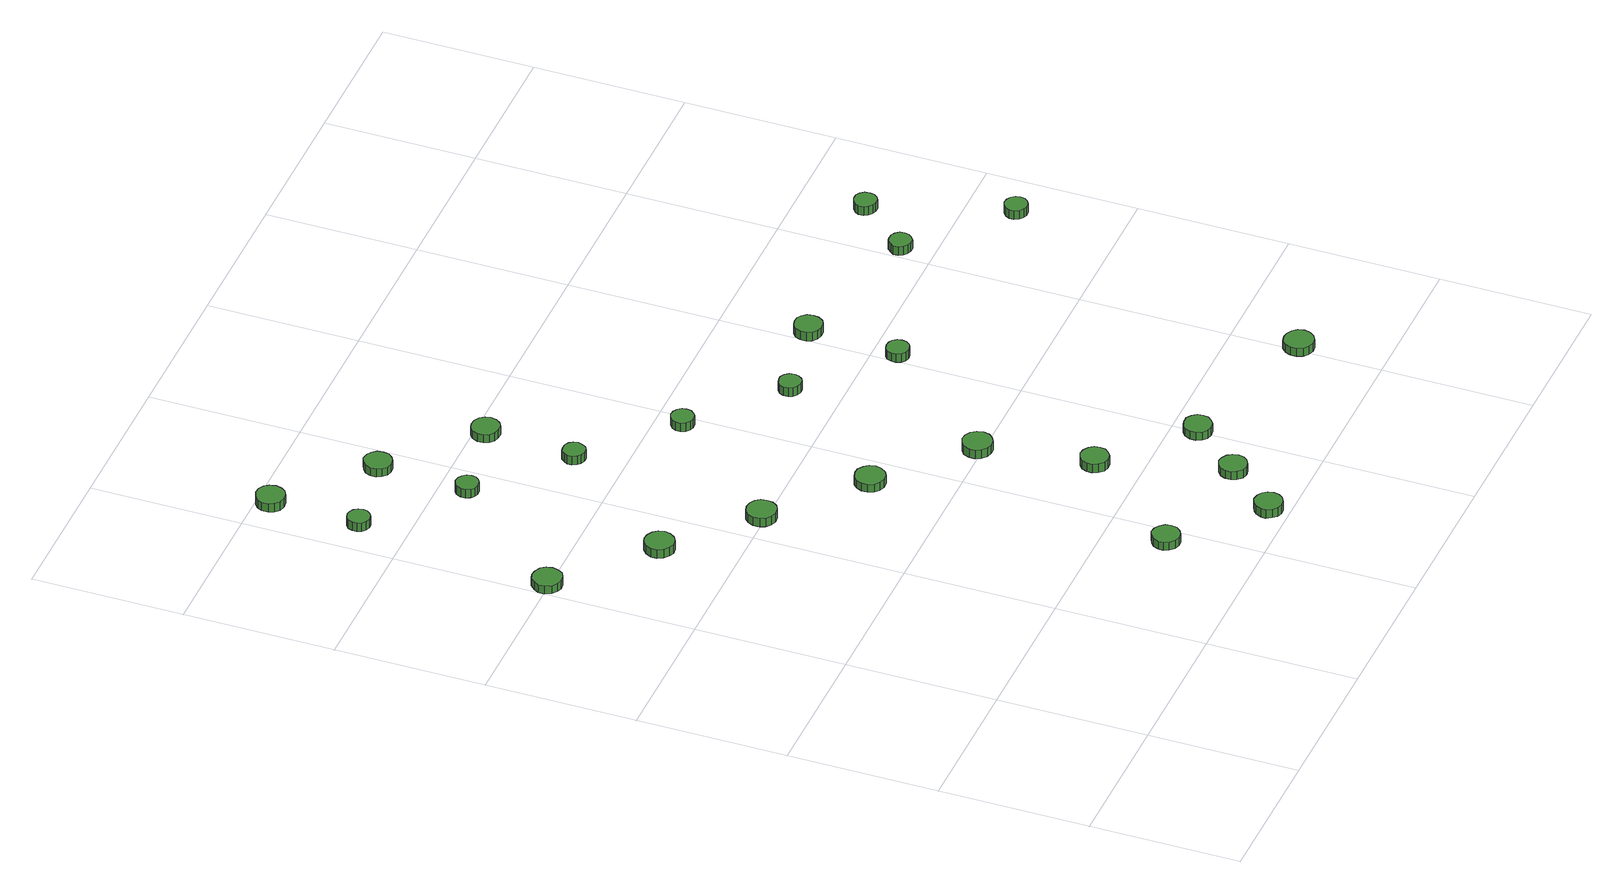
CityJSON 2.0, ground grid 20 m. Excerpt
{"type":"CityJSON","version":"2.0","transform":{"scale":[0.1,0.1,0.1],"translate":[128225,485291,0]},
"CityObjects":{
"tree1":{"type":"SolitaryVegetationObject","attributes":{"function":"something"},"geometry":[{"type":"MultiSurface","lod":"1","boundaries":[[[0,1,2,3,4,5,6,7,8,9,10,11,12,13,14]],[[15,16,17,18,19,20,21,22,23,24,25,26,27,28,29]],[[0,29,28,1]],[[1,28,27,2]],[[2,27,26,3]],[[3,26,25,4]],[[4,25,24,5]],[[5,24,23,6]],[[6,23,22,7]],[[7,22,21,8]],[[8,21,20,9]],[[9,20,19,10]],[[10,19,18,11]],[[11,18,17,12]],[[12,17,16,13]],[[13,16,15,14]],[[14,15,29,0]]]}]},
"tree2":{"type":"SolitaryVegetationObject","attributes":{"function":"something"},"geometry":[{"type":"MultiSurface","lod":"1","boundaries":[[[30,31,32,33,34,35,36,37,38,39,40,41,42,43,44]],[[45,46,47,48,49,50,51,52,53,54,55,56,57,58,59]],[[30,59,58,31]],[[31,58,57,32]],[[32,57,56,33]],[[33,56,55,34]],[[34,55,54,35]],[[35,54,53,36]],[[36,53,52,37]],[[37,52,51,38]],[[38,51,50,39]],[[39,50,49,40]],[[40,49,48,41]],[[41,48,47,42]],[[42,47,46,43]],[[43,46,45,44]],[[44,45,59,30]]]}]},
"tree3":{"type":"SolitaryVegetationObject","attributes":{"function":"something"},"geometry":[{"type":"MultiSurface","lod":"1","boundaries":[[[60,61,62,63,64,65,66,67,68,69,70,71,72,73,74]],[[75,76,77,78,79,80,81,82,83,84,85,86,87,88,89]],[[60,89,88,61]],[[61,88,87,62]],[[62,87,86,63]],[[63,86,85,64]],[[64,85,84,65]],[[65,84,83,66]],[[66,83,82,67]],[[67,82,81,68]],[[68,81,80,69]],[[69,80,79,70]],[[70,79,78,71]],[[71,78,77,72]],[[72,77,76,73]],[[73,76,75,74]],[[74,75,89,60]]]}]},
"tree4":{"type":"SolitaryVegetationObject","attributes":{"function":"something"},"geometry":[{"type":"MultiSurface","lod":"1","boundaries":[[[90,91,92,93,94,95,96,97,98,99,100,101,102,103,104]],[[105,106,107,108,109,110,111,112,113,114,115,116,117,118,119]],[[90,119,118,91]],[[91,118,117,92]],[[92,117,116,93]],[[93,116,115,94]],[[94,115,114,95]],[[95,114,113,96]],[[96,113,112,97]],[[97,112,111,98]],[[98,111,110,99]],[[99,110,109,100]],[[100,109,108,101]],[[101,108,107,102]],[[102,107,106,103]],[[103,106,105,104]],[[104,105,119,90]]]}]},
"tree5":{"type":"SolitaryVegetationObject","attributes":{"function":"something"},"geometry":[{"type":"MultiSurface","lod":"1","boundaries":[[[120,121,122,123,124,125,126,127,128,129,130,131,132,133,134]],[[135,136,137,138,139,140,141,142,143,144,145,146,147,148,149]],[[120,149,148,121]],[[121,148,147,122]],[[122,147,146,123]],[[123,146,145,124]],[[124,145,144,125]],[[125,144,143,126]],[[126,143,142,127]],[[127,142,141,128]],[[128,141,140,129]],[[129,140,139,130]],[[130,139,138,131]],[[131,138,137,132]],[[132,137,136,133]],[[133,136,135,134]],[[134,135,149,120]]]}]},
"tree6":{"type":"SolitaryVegetationObject","attributes":{"function":"something"},"geometry":[{"type":"MultiSurface","lod":"1","boundaries":[[[150,151,152,153,154,155,156,157,158,159,160,161,162,163,164]],[[165,166,167,168,169,170,171,172,173,174,175,176,177,178,179]],[[150,179,178,151]],[[151,178,177,152]],[[152,177,176,153]],[[153,176,175,154]],[[154,175,174,155]],[[155,174,173,156]],[[156,173,172,157]],[[157,172,171,158]],[[158,171,170,159]],[[159,170,169,160]],[[160,169,168,161]],[[161,168,167,162]],[[162,167,166,163]],[[163,166,165,164]],[[164,165,179,150]]]}]},
"tree7":{"type":"SolitaryVegetationObject","attributes":{"function":"something"},"geometry":[{"type":"MultiSurface","lod":"1","boundaries":[[[180,181,182,183,184,185,186,187,188,189,190,191,192,193,194]],[[195,196,197,198,199,200,201,202,203,204,205,206,207,208,209]],[[180,209,208,181]],[[181,208,207,182]],[[182,207,206,183]],[[183,206,205,184]],[[184,205,204,185]],[[185,204,203,186]],[[186,203,202,187]],[[187,202,201,188]],[[188,201,200,189]],[[189,200,199,190]],[[190,199,198,191]],[[191,198,197,192]],[[192,197,196,193]],[[193,196,195,194]],[[194,195,209,180]]]}]},
"tree8":{"type":"SolitaryVegetationObject","attributes":{"function":"something"},"geometry":[{"type":"MultiSurface","lod":"1","boundaries":[[[210,211,212,213,214,215,216,217,218,219,220,221,222,223,224]],[[225,226,227,228,229,230,231,232,233,234,235,236,237,238,239]],[[210,239,238,211]],[[211,238,237,212]],[[212,237,236,213]],[[213,236,235,214]],[[214,235,234,215]],[[215,234,233,216]],[[216,233,232,217]],[[217,232,231,218]],[[218,231,230,219]],[[219,230,229,220]],[[220,229,228,221]],[[221,228,227,222]],[[222,227,226,223]],[[223,226,225,224]],[[224,225,239,210]]]}]},
"tree9":{"type":"SolitaryVegetationObject","attributes":{"function":"something"},"geometry":[{"type":"MultiSurface","lod":"1","boundaries":[[[240,241,242,243,244,245,246,247,248,249,250,251,252,253,254]],[[255,256,257,258,259,260,261,262,263,264,265,266,267,268,269]],[[240,269,268,241]],[[241,268,267,242]],[[242,267,266,243]],[[243,266,265,244]],[[244,265,264,245]],[[245,264,263,246]],[[246,263,262,247]],[[247,262,261,248]],[[248,261,260,249]],[[249,260,259,250]],[[250,259,258,251]],[[251,258,257,252]],[[252,257,256,253]],[[253,256,255,254]],[[254,255,269,240]]]}]},
"tree10":{"type":"SolitaryVegetationObject","attributes":{"function":"something"},"geometry":[{"type":"MultiSurface","lod":"1","boundaries":[[[270,271,272,273,274,275,276,277,278,279,280,281,282,283,284]],[[285,286,287,288,289,290,291,292,293,294,295,296,297,298,299]],[[270,299,298,271]],[[271,298,297,272]],[[272,297,296,273]],[[273,296,295,274]],[[274,295,294,275]],[[275,294,293,276]],[[276,293,292,277]],[[277,292,291,278]],[[278,291,290,279]],[[279,290,289,280]],[[280,289,288,281]],[[281,288,287,282]],[[282,287,286,283]],[[283,286,285,284]],[[284,285,299,270]]]}]},
"tree11":{"type":"SolitaryVegetationObject","attributes":{"function":"something"},"geometry":[{"type":"MultiSurface","lod":"1","boundaries":[[[300,301,302,303,304,305,306,307,308,309,310,311,312,313,314]],[[315,316,317,318,319,320,321,322,323,324,325,326,327,328,329]],[[300,329,328,301]],[[301,328,327,302]],[[302,327,326,303]],[[303,326,325,304]],[[304,325,324,305]],[[305,324,323,306]],[[306,323,322,307]],[[307,322,321,308]],[[308,321,320,309]],[[309,320,319,310]],[[310,319,318,311]],[[311,318,317,312]],[[312,317,316,313]],[[313,316,315,314]],[[314,315,329,300]]]}]},
"tree12":{"type":"SolitaryVegetationObject","attributes":{"function":"something"},"geometry":[{"type":"MultiSurface","lod":"1","boundaries":[[[330,331,332,333,334,335,336,337,338,339,340,341,342,343,344]],[[345,346,347,348,349,350,351,352,353,354,355,356,357,358,359]],[[330,359,358,331]],[[331,358,357,332]],[[332,357,356,333]],[[333,356,355,334]],[[334,355,354,335]],[[335,354,353,336]],[[336,353,352,337]],[[337,352,351,338]],[[338,351,350,339]],[[339,350,349,340]],[[340,349,348,341]],[[341,348,347,342]],[[342,347,346,343]],[[343,346,345,344]],[[344,345,359,330]]]}]},
"tree13":{"type":"SolitaryVegetationObject","attributes":{"function":"something"},"geometry":[{"type":"MultiSurface","lod":"1","boundaries":[[[360,361,362,363,364,365,366,367,368,369,370,371,372,373,374]],[[375,376,377,378,379,380,381,382,383,384,385,386,387,388,389]],[[360,389,388,361]],[[361,388,387,362]],[[362,387,386,363]],[[363,386,385,364]],[[364,385,384,365]],[[365,384,383,366]],[[366,383,382,367]],[[367,382,381,368]],[[368,381,380,369]],[[369,380,379,370]],[[370,379,378,371]],[[371,378,377,372]],[[372,377,376,373]],[[373,376,375,374]],[[374,375,389,360]]]}]},
"tree14":{"type":"SolitaryVegetationObject","attributes":{"function":"something"},"geometry":[{"type":"MultiSurface","lod":"1","boundaries":[[[390,391,392,393,394,395,396,397,398,399,400,401,402,403,404]],[[405,406,407,408,409,410,411,412,413,414,415,416,417,418,419]],[[390,419,418,391]],[[391,418,417,392]],[[392,417,416,393]],[[393,416,415,394]],[[394,415,414,395]],[[395,414,413,396]],[[396,413,412,397]],[[397,412,411,398]],[[398,411,410,399]],[[399,410,409,400]],[[400,409,408,401]],[[401,408,407,402]],[[402,407,406,403]],[[403,406,405,404]],[[404,405,419,390]]]}]},
"tree15":{"type":"SolitaryVegetationObject","attributes":{"function":"something"},"geometry":[{"type":"MultiSurface","lod":"1","boundaries":[[[420,421,422,423,424,425,426,427,428,429,430,431,432,433,434]],[[435,436,437,438,439,440,441,442,443,444,445,446,447,448,449]],[[420,449,448,421]],[[421,448,447,422]],[[422,447,446,423]],[[423,446,445,424]],[[424,445,444,425]],[[425,444,443,426]],[[426,443,442,427]],[[427,442,441,428]],[[428,441,440,429]],[[429,440,439,430]],[[430,439,438,431]],[[431,438,437,432]],[[432,437,436,433]],[[433,436,435,434]],[[434,435,449,420]]]}]},
"tree16":{"type":"SolitaryVegetationObject","attributes":{"function":"something"},"geometry":[{"type":"MultiSurface","lod":"1","boundaries":[[[450,451,452,453,454,455,456,457,458,459,460,461,462,463,464]],[[465,466,467,468,469,470,471,472,473,474,475,476,477,478,479]],[[450,479,478,451]],[[451,478,477,452]],[[452,477,476,453]],[[453,476,475,454]],[[454,475,474,455]],[[455,474,473,456]],[[456,473,472,457]],[[457,472,471,458]],[[458,471,470,459]],[[459,470,469,460]],[[460,469,468,461]],[[461,468,467,462]],[[462,467,466,463]],[[463,466,465,464]],[[464,465,479,450]]]}]},
"tree17":{"type":"SolitaryVegetationObject","attributes":{"function":"something"},"geometry":[{"type":"MultiSurface","lod":"1","boundaries":[[[480,481,482,483,484,485,486,487,488,489,490,491,492,493,494]],[[495,496,497,498,499,500,501,502,503,504,505,506,507,508,509]],[[480,509,508,481]],[[481,508,507,482]],[[482,507,506,483]],[[483,506,505,484]],[[484,505,504,485]],[[485,504,503,486]],[[486,503,502,487]],[[487,502,501,488]],[[488,501,500,489]],[[489,500,499,490]],[[490,499,498,491]],[[491,498,497,492]],[[492,497,496,493]],[[493,496,495,494]],[[494,495,509,480]]]}]},
"tree18":{"type":"SolitaryVegetationObject","attributes":{"function":"something"},"geometry":[{"type":"MultiSurface","lod":"1","boundaries":[[[510,511,512,513,514,515,516,517,518,519,520,521,522,523,524]],[[525,526,527,528,529,530,531,532,533,534,535,536,537,538,539]],[[510,539,538,511]],[[511,538,537,512]],[[512,537,536,513]],[[513,536,535,514]],[[514,535,534,515]],[[515,534,533,516]],[[516,533,532,517]],[[517,532,531,518]],[[518,531,530,519]],[[519,530,529,520]],[[520,529,528,521]],[[521,528,527,522]],[[522,527,526,523]],[[523,526,525,524]],[[524,525,539,510]]]}]},
"tree19":{"type":"SolitaryVegetationObject","attributes":{"function":"something"},"geometry":[{"type":"MultiSurface","lod":"1","boundaries":[[[540,541,542,543,544,545,546,547,548,549,550,551,552,553,554]],[[555,556,557,558,559,560,561,562,563,564,565,566,567,568,569]],[[540,569,568,541]],[[541,568,567,542]],[[542,567,566,543]],[[543,566,565,544]],[[544,565,564,545]],[[545,564,563,546]],[[546,563,562,547]],[[547,562,561,548]],[[548,561,560,549]],[[549,560,559,550]],[[550,559,558,551]],[[551,558,557,552]],[[552,557,556,553]],[[553,556,555,554]],[[554,555,569,540]]]}]},
"tree20":{"type":"SolitaryVegetationObject","attributes":{"function":"something"},"geometry":[{"type":"MultiSurface","lod":"1","boundaries":[[[570,571,572,573,574,575,576,577,578,579,580,581,582,583,584]],[[585,586,587,588,589,590,591,592,593,594,595,596,597,598,599]],[[570,599,598,571]],[[571,598,597,572]],[[572,597,596,573]],[[573,596,595,574]],[[574,595,594,575]],[[575,594,593,576]],[[576,593,592,577]],[[577,592,591,578]],[[578,591,590,579]],[[579,590,589,580]],[[580,589,588,581]],[[581,588,587,582]],[[582,587,586,583]],[[583,586,585,584]],[[584,585,599,570]]]}]},
"tree21":{"type":"SolitaryVegetationObject","attributes":{"function":"something"},"geometry":[{"type":"MultiSurface","lod":"1","boundaries":[[[600,601,602,603,604,605,606,607,608,609,610,611,612,613,614]],[[615,616,617,618,619,620,621,622,623,624,625,626,627,628,629]],[[600,629,628,601]],[[601,628,627,602]],[[602,627,626,603]],[[603,626,625,604]],[[604,625,624,605]],[[605,624,623,606]],[[606,623,622,607]],[[607,622,621,608]],[[608,621,620,609]],[[609,620,619,610]],[[610,619,618,611]],[[611,618,617,612]],[[612,617,616,613]],[[613,616,615,614]],[[614,615,629,600]]]}]},
"tree22":{"type":"SolitaryVegetationObject","attributes":{"function":"something"},"geometry":[{"type":"MultiSurface","lod":"1","boundaries":[[[630,631,632,633,634,635,636,637,638,639,640,641,642,643,644]],[[645,646,647,648,649,650,651,652,653,654,655,656,657,658,659]],[[630,659,658,631]],[[631,658,657,632]],[[632,657,656,633]],[[633,656,655,634]],[[634,655,654,635]],[[635,654,653,636]],[[636,653,652,637]],[[637,652,651,638]],[[638,651,650,639]],[[639,650,649,640]],[[640,649,648,641]],[[641,648,647,642]],[[642,647,646,643]],[[643,646,645,644]],[[644,645,659,630]]]}]},
"tree23":{"type":"SolitaryVegetationObject","attributes":{"function":"something"},"geometry":[{"type":"MultiSurface","lod":"1","boundaries":[[[660,661,662,663,664,665,666,667,668,669,670,671,672,673,674]],[[675,676,677,678,679,680,681,682,683,684,685,686,687,688,689]],[[660,689,688,661]],[[661,688,687,662]],[[662,687,686,663]],[[663,686,685,664]],[[664,685,684,665]],[[665,684,683,666]],[[666,683,682,667]],[[667,682,681,668]],[[668,681,680,669]],[[669,680,679,670]],[[670,679,678,671]],[[671,678,677,672]],[[672,677,676,673]],[[673,676,675,674]],[[674,675,689,660]]]}]},
"tree24":{"type":"SolitaryVegetationObject","attributes":{"function":"something"},"geometry":[{"type":"MultiSurface","lod":"1","boundaries":[[[690,691,692,693,694,695,696,697,698,699,700,701,702,703,704]],[[705,706,707,708,709,710,711,712,713,714,715,716,717,718,719]],[[690,719,718,691]],[[691,718,717,692]],[[692,717,716,693]],[[693,716,715,694]],[[694,715,714,695]],[[695,714,713,696]],[[696,713,712,697]],[[697,712,711,698]],[[698,711,710,699]],[[699,710,709,700]],[[700,709,708,701]],[[701,708,707,702]],[[702,707,706,703]],[[703,706,705,704]],[[704,705,719,690]]]}]}
},
"vertices":[
[39,803,22],[37,811,22],[33,817,22],[25,821,22],[17,822,22],[10,820,22],[4,814,22],[0,807,22],[0,799,22],[4,791,22],[10,786,22],[17,783,22],[25,784,22],[33,788,22],[37,795,22],[37,795,10],[33,788,10],[25,784,10],[17,783,10],[10,786,10],[4,791,10],[0,799,10],[0,807,10],[4,814,10],[10,820,10],[17,822,10],[25,821,10],[33,817,10],[37,811,10],[39,803,10],
[157,700,23],[155,708,23],[150,714,23],[143,718,23],[135,719,23],[128,717,23],[122,711,23],[118,704,23],[118,696,23],[122,688,23],[128,683,23],[135,680,23],[143,681,23],[150,685,23],[155,692,23],[155,692,10],[150,685,10],[143,681,10],[135,680,10],[128,683,10],[122,688,10],[118,696,10],[118,704,10],[122,711,10],[128,717,10],[135,719,10],[143,718,10],[150,714,10],[155,708,10],[157,700,10],
[62,1063,25],[61,1069,25],[57,1074,25],[52,1077,25],[46,1078,25],[40,1076,25],[35,1072,25],[33,1066,25],[33,1060,25],[35,1054,25],[40,1050,25],[46,1048,25],[52,1049,25],[57,1052,25],[61,1057,25],[61,1057,12],[57,1052,12],[52,1049,12],[46,1048,12],[40,1050,12],[35,1054,12],[33,1060,12],[33,1066,12],[35,1072,12],[40,1076,12],[46,1078,12],[52,1077,12],[57,1074,12],[61,1069,12],[62,1063,12],
[384,118,31],[383,125,31],[378,131,31],[372,135,31],[364,136,31],[357,133,31],[351,128,31],[348,121,31],[348,114,31],[351,107,31],[357,102,31],[364,99,31],[372,100,31],[378,104,31],[383,110,31],[383,110,19],[378,104,19],[372,100,19],[364,99,19],[357,102,19],[351,107,19],[348,114,19],[348,121,19],[351,128,19],[357,133,19],[364,136,19],[372,135,19],[378,131,19],[383,125,19],[384,118,19],
[72,1182,22],[70,1190,22],[66,1196,22],[59,1200,22],[51,1201,22],[43,1198,22],[37,1193,22],[34,1186,22],[34,1178,22],[37,1171,22],[43,1165,22],[51,1163,22],[59,1164,22],[66,1168,22],[70,1174,22],[70,1174,9],[66,1168,9],[59,1164,9],[51,1163,9],[43,1165,9],[37,1171,9],[34,1178,9],[34,1186,9],[37,1193,9],[43,1198,9],[51,1201,9],[59,1200,9],[66,1196,9],[70,1190,9],[72,1182,9],
[263,606,22],[262,614,22],[257,620,22],[250,624,22],[242,625,22],[234,623,22],[228,617,22],[225,610,22],[225,601,22],[228,594,22],[234,589,22],[242,586,22],[250,587,22],[257,591,22],[262,598,22],[262,598,9],[257,591,9],[250,587,9],[242,586,9],[234,589,9],[228,594,9],[225,601,9],[225,610,9],[228,617,9],[234,623,9],[242,625,9],[250,624,9],[257,620,9],[262,614,9],[263,606,9],
[175,963,25],[174,969,25],[170,974,25],[165,977,25],[158,978,25],[152,976,25],[148,972,25],[145,966,25],[145,960,25],[148,954,25],[152,950,25],[158,948,25],[165,949,25],[170,952,25],[174,957,25],[174,957,12],[170,952,12],[165,949,12],[158,948,12],[152,950,12],[148,954,12],[145,960,12],[145,966,12],[148,972,12],[152,976,12],[158,978,12],[165,977,12],[170,974,12],[174,969,12],[175,963,12],
[493,23,31],[491,31,31],[487,37,31],[480,41,31],[472,42,31],[465,39,31],[460,34,31],[456,27,31],[456,20,31],[460,13,31],[465,8,31],[472,5,31],[480,6,31],[487,10,31],[491,16,31],[491,16,18],[487,10,18],[480,6,18],[472,5,18],[465,8,18],[460,13,18],[456,20,18],[456,27,18],[460,34,18],[465,39,18],[472,42,18],[480,41,18],[487,37,18],[491,31,18],[493,23,18],
[184,1083,22],[183,1091,22],[178,1097,22],[172,1101,22],[164,1102,22],[157,1099,22],[151,1094,22],[148,1087,22],[148,1079,22],[151,1073,22],[157,1067,22],[164,1065,22],[172,1066,22],[178,1070,22],[183,1076,22],[183,1076,10],[178,1070,10],[172,1066,10],[164,1065,10],[157,1067,10],[151,1073,10],[148,1079,10],[148,1087,10],[151,1094,10],[157,1099,10],[164,1102,10],[172,1101,10],[178,1097,10],[183,1091,10],[184,1083,10],
[377,506,22],[375,514,22],[370,520,22],[363,525,22],[355,525,22],[347,523,22],[341,517,22],[338,510,22],[338,502,22],[341,494,22],[347,489,22],[355,486,22],[363,487,22],[370,491,22],[375,498,22],[375,498,10],[370,491,10],[363,487,10],[355,486,10],[347,489,10],[341,494,10],[338,502,10],[338,510,10],[341,517,10],[347,523,10],[355,525,10],[363,525,10],[370,520,10],[375,514,10],[377,506,10],
[287,865,24],[285,871,24],[282,876,24],[276,879,24],[270,879,24],[264,878,24],[260,873,24],[257,868,24],[257,862,24],[260,856,24],[264,852,24],[270,850,24],[276,850,24],[282,854,24],[285,859,24],[285,859,11],[282,854,11],[276,850,11],[270,850,11],[264,852,11],[260,856,11],[257,862,11],[257,868,11],[260,873,11],[264,878,11],[270,879,11],[276,879,11],[282,876,11],[285,871,11],[287,865,11],
[555,94,26],[553,102,26],[549,108,26],[542,112,26],[535,113,26],[528,110,26],[522,105,26],[519,98,26],[519,91,26],[522,84,26],[528,78,26],[535,76,26],[542,77,26],[549,81,26],[553,87,26],[553,87,14],[549,81,14],[542,77,14],[535,76,14],[528,78,14],[522,84,14],[519,91,14],[519,98,14],[522,105,14],[528,110,14],[535,113,14],[542,112,14],[549,108,14],[553,102,14],[555,94,14],
[510,260,24],[509,268,24],[504,274,24],[498,278,24],[490,279,24],[483,276,24],[477,271,24],[474,264,24],[474,257,24],[477,250,24],[483,244,24],[490,242,24],[498,243,24],[504,247,24],[509,253,24],[509,253,11],[504,247,11],[498,243,11],[490,242,11],[483,244,11],[477,250,11],[474,257,11],[474,264,11],[477,271,11],[483,276,11],[490,279,11],[498,278,11],[504,274,11],[509,268,11],[510,260,11],
[298,985,22],[296,992,22],[292,998,22],[285,1002,22],[277,1003,22],[270,1001,22],[264,996,22],[261,989,22],[261,981,22],[264,974,22],[270,969,22],[277,967,22],[285,967,22],[292,971,22],[296,977,22],[296,977,10],[292,971,10],[285,967,10],[277,967,10],[270,969,10],[264,974,10],[261,981,10],[261,989,10],[264,996,10],[270,1001,10],[277,1003,10],[285,1002,10],[292,998,10],[296,992,10],[298,985,10],
[490,407,22],[488,415,22],[483,422,22],[476,426,22],[468,427,22],[461,424,22],[454,419,22],[451,411,22],[451,403,22],[454,396,22],[461,390,22],[468,388,22],[476,389,22],[483,393,22],[488,399,22],[488,399,9],[483,393,9],[476,389,9],[468,388,9],[461,390,9],[454,396,9],[451,403,9],[451,411,9],[454,419,9],[461,424,9],[468,427,9],[476,426,9],[483,422,9],[488,415,9],[490,407,9],
[400,765,23],[399,771,23],[395,776,23],[390,779,23],[383,780,23],[378,778,23],[373,774,23],[370,768,23],[370,762,23],[373,756,23],[378,752,23],[383,750,23],[390,751,23],[395,754,23],[399,759,23],[399,759,10],[395,754,10],[390,751,10],[383,750,10],[378,752,10],[373,756,10],[370,762,10],[370,768,10],[373,774,10],[378,778,10],[383,780,10],[390,779,10],[395,776,10],[399,771,10],[400,765,10],
[617,165,24],[616,173,24],[611,179,24],[605,183,24],[597,183,24],[590,181,24],[584,176,24],[581,169,24],[581,161,24],[584,154,24],[590,149,24],[597,147,24],[605,148,24],[611,152,24],[616,158,24],[616,158,12],[611,152,12],[605,148,12],[597,147,12],[590,149,12],[584,154,12],[581,161,12],[581,169,12],[584,176,12],[590,181,12],[597,183,12],[605,183,12],[611,179,12],[616,173,12],[617,165,12],
[513,666,24],[512,673,24],[508,678,24],[503,681,24],[497,681,24],[491,679,24],[486,675,24],[484,670,24],[484,663,24],[486,658,24],[491,654,24],[497,652,24],[503,652,24],[508,655,24],[512,660,24],[512,660,11],[508,655,11],[503,652,11],[497,652,11],[491,654,11],[486,658,11],[484,663,11],[484,670,11],[486,675,11],[491,679,11],[497,681,11],[503,681,11],[508,678,11],[512,673,11],[513,666,11],
[625,567,25],[624,573,25],[620,578,25],[615,581,25],[609,582,25],[603,580,25],[598,576,25],[596,570,25],[596,564,25],[598,558,25],[603,554,25],[609,552,25],[615,553,25],[620,556,25],[624,561,25],[624,561,12],[620,556,12],[615,553,12],[609,552,12],[603,554,12],[598,558,12],[596,564,12],[596,570,12],[598,576,12],[603,580,12],[609,582,12],[615,581,12],[620,578,12],[624,573,12],[625,567,12],
[635,688,23],[634,696,23],[629,702,23],[623,706,23],[615,706,23],[608,704,23],[602,699,23],[599,692,23],[599,684,23],[602,677,23],[608,672,23],[615,670,23],[623,671,23],[629,674,23],[634,681,23],[634,681,10],[629,674,10],[623,671,10],[615,670,10],[608,672,10],[602,677,10],[599,684,10],[599,692,10],[602,699,10],[608,704,10],[615,706,10],[623,706,10],[629,702,10],[634,696,10],[635,688,10],
[826,112,23],[824,120,23],[819,126,23],[812,130,23],[804,131,23],[796,129,23],[790,123,23],[787,116,23],[787,108,23],[790,100,23],[796,95,23],[804,92,23],[812,93,23],[819,97,23],[824,104,23],[824,104,11],[819,97,11],[812,93,11],[804,92,11],[796,95,11],[790,100,11],[787,108,11],[787,116,11],[790,123,11],[796,129,11],[804,131,11],[812,130,11],[819,126,11],[824,120,11],[826,112,11],
[832,644,24],[831,650,24],[827,655,24],[822,658,24],[815,658,24],[810,657,24],[805,652,24],[802,647,24],[802,641,24],[805,635,24],[810,631,24],[815,629,24],[822,629,24],[827,633,24],[831,638,24],[831,638,11],[827,633,11],[822,629,11],[815,629,11],[810,631,11],[805,635,11],[802,641,11],[802,647,11],[805,652,11],[810,657,11],[815,658,11],[822,658,11],[827,655,11],[831,650,11],[832,644,11],
[895,714,22],[894,721,22],[890,726,22],[885,729,22],[878,729,22],[873,727,22],[868,723,22],[865,718,22],[865,711,22],[868,706,22],[873,702,22],[878,700,22],[885,700,22],[890,703,22],[894,708,22],[894,708,9],[890,703,9],[885,700,9],[878,700,9],[873,702,9],[868,706,9],[865,711,9],[865,718,9],[868,723,9],[873,727,9],[878,729,9],[885,729,9],[890,726,9],[894,721,9],[895,714,9],
[952,537,24],[951,543,24],[947,548,24],[942,551,24],[935,552,24],[930,550,24],[925,546,24],[922,540,24],[922,534,24],[925,528,24],[930,524,24],[935,522,24],[942,523,24],[947,526,24],[951,531,24],[951,531,11],[947,526,11],[942,523,11],[935,522,11],[930,524,11],[925,528,11],[922,534,11],[922,540,11],[925,546,11],[930,550,11],[935,552,11],[942,551,11],[947,548,11],[951,543,11],[952,537,11]
]}
